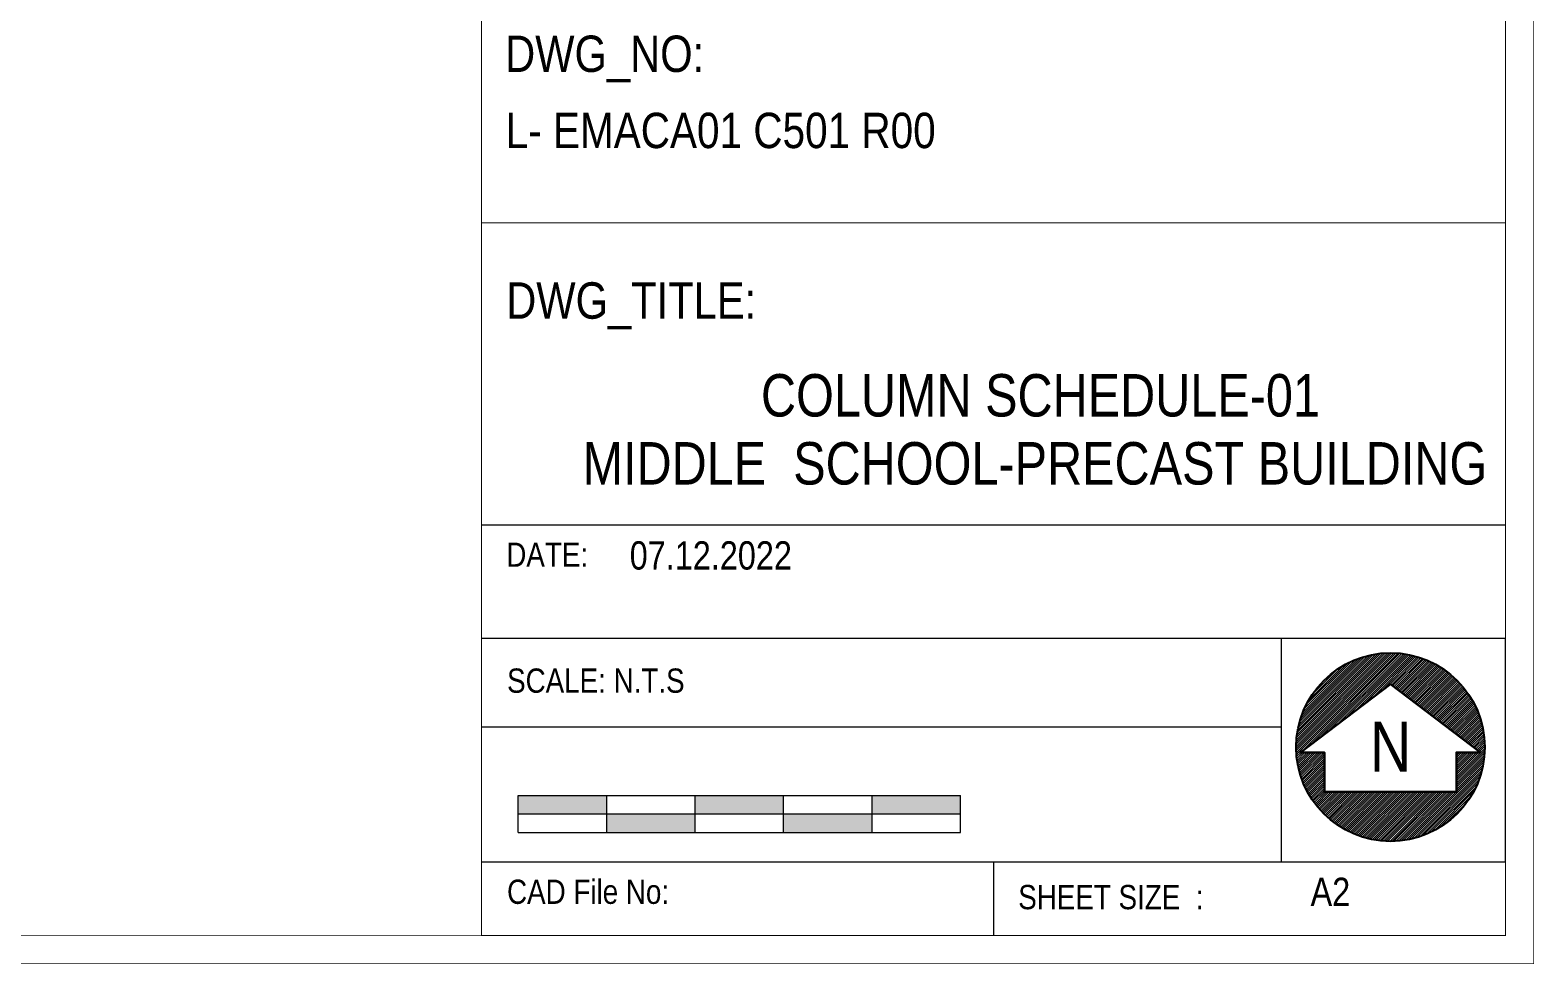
# Model space of a CAD drawing. Header units: millimetres. Extents: x 1112055 to 3390982, y -148532 to 766891.
# Drawn here: x 3062056 to 3082005, y 300373 to 312765 of the extents above; entities that cross this region are included whole.
import ezdxf
from ezdxf.enums import TextEntityAlignment as Align

# ---------------------------------------------------------------- set-up
doc = ezdxf.new("R2010")
doc.units = ezdxf.units.MM
doc.layers.add('B TITLE BLOCK', color=250, linetype='Continuous', lineweight=0)
doc.layers.add('tb text', color=7, linetype='Continuous', lineweight=13)
doc.layers.add('Layer 1', color=7, linetype='Continuous')
doc.styles.add('SWINC', font='swissc.ttf')

msp = doc.modelspace()

# ---------------------------------------------------------------- hatches: boundary and pattern name
at = {"layer": 'Layer 1', "lineweight": 5}
h = msp.add_hatch(dxfattribs=at)
h.set_pattern_fill('ANSI31', color=5, scale=6.254555, angle=360, style=0)
h.set_pattern_definition([(45, (3008580.89, 295082.227), (-14.041877, 14.041877), [])])
edge = h.paths.add_edge_path()
edge.add_arc((3080101.7, 303250.7), 1250.9, 0, 360)
h.paths.add_polyline_path([(3080101.7, 304083.4), (3081296.8, 303179), (3080977.4, 303179), (3080977.4, 302655.3), (3079226.1, 302655.3), (3079226.1, 303179), (3078906.7, 303179)], flags=16)
at = {"layer": 'tb text'}
for points in [[(3068532, 302610.4), (3068532, 302364.3), (3069705.3, 302364.3), (3069705.3, 302610.4)], [(3072016.7, 302364.3), (3072051.9, 302364.3), (3072051.9, 302610.4), (3072016.7, 302610.4), (3070878.6, 302610.4), (3070878.6, 302364.3)], [(3074398.5, 302364.3), (3074398.5, 302610.4), (3073225.2, 302610.4), (3073225.2, 302364.3)], [(3070878.6, 302118.2), (3070878.6, 302364.3), (3069705.3, 302364.3), (3069705.3, 302118.2)], [(3072051.9, 302364.3), (3072051.9, 302118.2), (3073225.2, 302118.2), (3073225.2, 302364.3)]]:
    msp.add_hatch(color=256, dxfattribs=at).paths.add_polyline_path(points)

# ---------------------------------------------------------------- linework, layer by layer
at = {"layer": 'B TITLE BLOCK', "color": 250, "lineweight": 0}
for p, q in [((3081626.7, 306193.3), (3068044.7, 306193.3)), ((3068044.5, 304696.6), (3081626.7, 304696.6)), ((3078657, 301727), (3078657, 304696.6)), ((3081626.7, 301727), (3081626.7, 304696.6)), ((3078657, 303513.9), (3068045.2, 303514.9)), ((3068044.5, 301727), (3081626.7, 301727)), ((3074835.6, 301727), (3074835.6, 300751.2))]:
    msp.add_line(p, q, dxfattribs=at)
at = {"layer": 'B TITLE BLOCK', "color": 1, "const_width": 8.39}
msp.add_lwpolyline([(2974602.9, 376187.5), (2974602.9, 300377.5), (3082000.4, 300377.5), (3082000.4, 376187.5)], close=True, dxfattribs=at)
at = {"layer": 'B TITLE BLOCK', "color": 250, "lineweight": 0}
for points, const_width in [([(2974976.7, 375813.7), (2974976.7, 300751.2), (3081626.7, 300751.2), (3081626.7, 375813.7)], 8.39), ([(3068044.4, 300751.2), (3081626.7, 300751.2), (3081626.7, 375813.7), (3068044.4, 375813.7)], 11.3), ([(3081626.7, 300751.2), (3068044.4, 300751.2), (3068044.4, 326657.6), (3081626.7, 326657.6)], 11.3), ([(3068044.4, 310206.8), (3081626.7, 310206.8), (3081626.7, 300751.2), (3068044.4, 300751.2)], 11.3)]:
    msp.add_lwpolyline(points, close=True, dxfattribs=dict(at, const_width=const_width))
at = {"layer": 'Layer 1', "lineweight": 30}
msp.add_lwpolyline([(3080101.7, 304083.4), (3078906.7, 303179), (3079226.1, 303179), (3079226.1, 302655.3), (3080977.4, 302655.3), (3080977.4, 303179), (3081296.8, 303179)], close=True, dxfattribs=at)
at = {"layer": 'Layer 1'}
msp.add_circle((3080101.7, 303250.7), 1250.9, dxfattribs=at)
at = {"layer": 'tb text'}
for points in [[(3068532, 302610.4), (3072016.7, 302610.4), (3074398.5, 302610.4)], [(3068532, 302118.2), (3068532, 302610.4)], [(3069705.3, 302118.2), (3069705.3, 302610.4)], [(3070878.6, 302118.2), (3070878.6, 302610.4)], [(3072051.9, 302118.2), (3072051.9, 302610.4)], [(3073225.2, 302118.2), (3073225.2, 302610.4)], [(3074398.5, 302118.2), (3074398.5, 302610.4)], [(3068532, 302364.3), (3072016.7, 302364.3), (3074398.5, 302364.3)], [(3068532, 302118.2), (3072016.7, 302118.2), (3074398.5, 302118.2)]]:
    msp.add_lwpolyline(points, dxfattribs=at)

# ---------------------------------------------------------------- texts
at = {"layer": 'tb text', "style": 'SWINC'}
for s, height, p in [('L- EMACA01 C501 R00', 469.127, (3068365, 311198.7)), ('COLUMN SCHEDULE-01', 562.952, (3071751.2, 307637)), ('MIDDLE  SCHOOL-PRECAST BUILDING', 562.952, (3069384.2, 306734.4)), ('07.12.2022', 375.27, (3070010, 305606.4))]:
    msp.add_text(s, height=height, dxfattribs=at).set_placement(p)
at = {"layer": 'tb text', "color": 7, "style": 'SWINC'}
for s, height, p in [('DATE: ', 321.66, (3068373, 305642.9)), ('SCALE: N.T.S', 321.663, (3068383.5, 303971.8)), ('CAD File No:', 321.663, (3068383, 301170.3)), ('SHEET SIZE  : ', 321.663, (3075164, 301099.4))]:
    msp.add_text(s, height=height, dxfattribs=at).set_placement(p)
msp.add_text('N', height=663.4, dxfattribs=at).set_placement((3080102.6, 303256.6), align=Align.MIDDLE_CENTER)
at = {"layer": 'tb text', "insert": (3079041.9, 301518.2), "char_height": 375.27, "width": 14280.758, "attachment_point": 1, "style": 'SWINC'}
msp.add_mtext('A2', dxfattribs=at)
at = {"layer": 'tb text', "color": 7, "style": 'SWINC'}
for tag, p, s, height in [('DWG_NO:', (3068357.4, 312208.9), 'XXX-XXXX-XXX-XXX', 482.531), ('DWG_TITLE:', (3068371.7, 308935.1), '', 482.5)]:
    msp.add_attdef(tag, p, s, height=height, dxfattribs=at)

doc.saveas('drawing.dxf')
